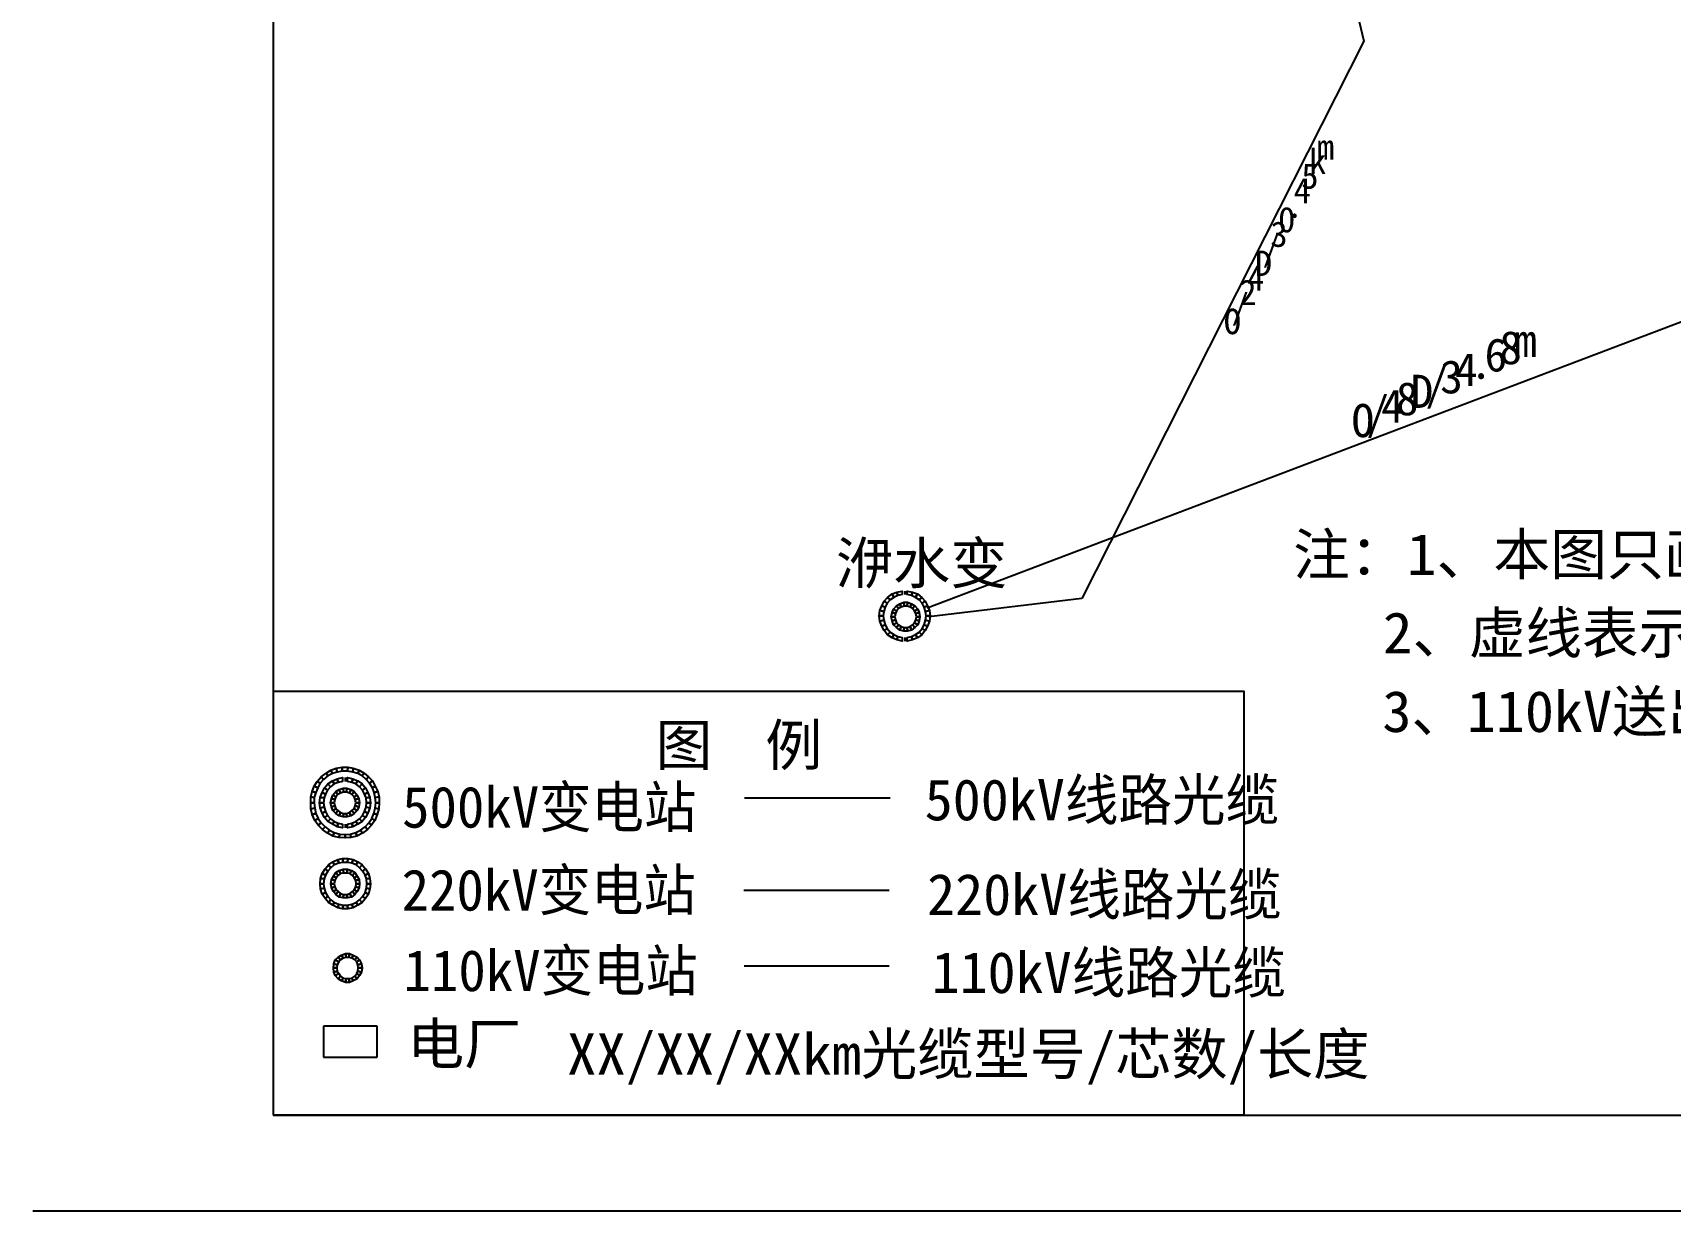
# Model space of a CAD drawing. Header units: metres. Extents: x 17 to 1341, y 17 to 859.
# Drawn here: x 16.8 to 500.1, y 16.9 to 364.6 of the extents above; entities that cross this region are included whole.
import ezdxf

# ---------------------------------------------------------------- set-up
doc = ezdxf.new("R2010")
doc.units = ezdxf.units.M
for name, color, linetype in [('LINES', 7, 'Continuous'), ('POLYLINES', 4, 'Continuous'), ('RECTS', 7, 'Continuous'), ('TEXTS', 3, 'Continuous')]:
    doc.layers.add(name, color=color, linetype=linetype)

msp = doc.modelspace()

# ---------------------------------------------------------------- linework, layer by layer
at = {"layer": 'LINES'}
for p, q in [((87.76, 830.45), (87.76, 45.22)), ((400.03, 402.48), (409.67, 362.16)), ((409.67, 362.16), (326.44, 197.64)), ((589.82, 312.12), (280.79, 194.83)), ((274.17, 199.87), (274.17, 198.86)), ((326.44, 197.64), (281.3, 192.24)), ((274.17, 186.19), (274.17, 185.04)), ((109, 144.86), (109, 143.71)), ((226.94, 138.89), (269.85, 138.89)), ((109, 131.04), (109, 130.03)), ((226.65, 111.6), (269.56, 111.6)), ((226.79, 89.28), (269.56, 89.28)), ((118.51, 71.42), (102.67, 71.42)), ((102.67, 71.42), (102.67, 62.35)), ((118.51, 62.35), (118.51, 71.42)), ((102.67, 62.35), (118.51, 62.35)), ((87.76, 45.22), (1179.14, 45.22))]:
    msp.add_line(p, q, dxfattribs=at)
at = {"layer": 'POLYLINES'}
for points in [[(271, 198), (269.85, 197.28), (269.13, 198), (270.43, 199.01), (271, 198)], [(271, 198), (269.85, 197.28), (269.13, 198), (270.43, 199.01), (271, 198)], [(272.15, 198.58), (271, 198), (270.43, 199.01), (271.87, 199.58), (272.15, 198.58)], [(272.15, 198.58), (271, 198), (270.43, 199.01), (271.87, 199.58), (272.15, 198.58)], [(273.45, 198.86), (272.15, 198.58), (271.87, 199.58), (273.45, 199.87), (273.45, 198.86)], [(273.45, 198.86), (272.15, 198.58), (271.87, 199.58), (273.45, 199.87), (273.45, 198.86)], [(276.19, 198.58), (274.89, 198.86), (274.89, 199.87), (276.47, 199.58), (276.19, 198.58)], [(276.19, 198.58), (274.89, 198.86), (274.89, 199.87), (276.47, 199.58), (276.19, 198.58)], [(277.34, 198), (276.19, 198.58), (276.47, 199.58), (277.91, 199.01), (277.34, 198)], [(277.34, 198), (276.19, 198.58), (276.47, 199.58), (277.91, 199.01), (277.34, 198)], [(278.49, 197.28), (277.34, 198), (277.91, 199.01), (279.21, 198), (278.49, 197.28)], [(278.49, 197.28), (277.34, 198), (277.91, 199.01), (279.21, 198), (278.49, 197.28)], [(267.98, 193.82), (267.83, 192.53), (266.68, 192.53), (266.83, 194.11), (267.98, 193.82)], [(267.98, 193.82), (267.83, 192.53), (266.68, 192.53), (266.83, 194.11), (267.98, 193.82)], [(268.41, 195.12), (267.98, 193.82), (266.83, 194.11), (267.4, 195.55), (268.41, 195.12)], [(268.41, 195.12), (267.98, 193.82), (266.83, 194.11), (267.4, 195.55), (268.41, 195.12)], [(268.99, 196.27), (268.41, 195.12), (267.4, 195.55), (268.12, 196.85), (268.99, 196.27)], [(268.99, 196.27), (268.41, 195.12), (267.4, 195.55), (268.12, 196.85), (268.99, 196.27)], [(269.85, 197.28), (268.99, 196.27), (268.12, 196.85), (269.13, 198), (269.85, 197.28)], [(269.85, 197.28), (268.99, 196.27), (268.12, 196.85), (269.13, 198), (269.85, 197.28)], [(271.43, 193.25), (271.29, 192.24), (270.14, 192.24), (270.43, 193.54), (271.43, 193.25)], [(271.43, 193.25), (271.29, 192.24), (270.14, 192.24), (270.43, 193.54), (271.43, 193.25)], [(271.72, 193.97), (271.43, 193.25), (270.43, 193.54), (270.86, 194.54), (271.72, 193.97)], [(271.72, 193.97), (271.43, 193.25), (270.43, 193.54), (270.86, 194.54), (271.72, 193.97)], [(272.3, 194.69), (271.72, 193.97), (270.86, 194.54), (271.72, 195.55), (272.3, 194.69)], [(272.3, 194.69), (271.72, 193.97), (270.86, 194.54), (271.72, 195.55), (272.3, 194.69)], [(273.16, 195.12), (272.3, 194.69), (271.72, 195.55), (272.73, 196.13), (273.16, 195.12)], [(273.16, 195.12), (272.3, 194.69), (271.72, 195.55), (272.73, 196.13), (273.16, 195.12)], [(274.03, 195.41), (273.16, 195.12), (272.73, 196.13), (273.88, 196.56), (274.03, 195.41)], [(274.03, 195.41), (273.16, 195.12), (272.73, 196.13), (273.88, 196.56), (274.03, 195.41)], [(274.89, 195.41), (274.03, 195.41), (273.88, 196.56), (275.03, 196.56), (274.89, 195.41)], [(274.89, 195.41), (274.03, 195.41), (273.88, 196.56), (275.03, 196.56), (274.89, 195.41)], [(275.75, 195.12), (274.89, 195.41), (275.03, 196.56), (276.19, 196.13), (275.75, 195.12)], [(275.75, 195.12), (274.89, 195.41), (275.03, 196.56), (276.19, 196.13), (275.75, 195.12)], [(276.47, 194.69), (275.75, 195.12), (276.19, 196.13), (277.19, 195.55), (276.47, 194.69)], [(276.47, 194.69), (275.75, 195.12), (276.19, 196.13), (277.19, 195.55), (276.47, 194.69)], [(277.05, 193.97), (276.47, 194.69), (277.19, 195.55), (278.06, 194.54), (277.05, 193.97)], [(277.05, 193.97), (276.47, 194.69), (277.19, 195.55), (278.06, 194.54), (277.05, 193.97)], [(277.48, 193.25), (277.05, 193.97), (278.06, 194.54), (278.49, 193.54), (277.48, 193.25)], [(277.48, 193.25), (277.05, 193.97), (278.06, 194.54), (278.49, 193.54), (277.48, 193.25)], [(277.63, 192.24), (277.48, 193.25), (278.49, 193.54), (278.63, 192.24), (277.63, 192.24)], [(277.63, 192.24), (277.48, 193.25), (278.49, 193.54), (278.63, 192.24), (277.63, 192.24)], [(279.35, 196.27), (278.49, 197.28), (279.21, 198), (280.22, 196.85), (279.35, 196.27)], [(279.35, 196.27), (278.49, 197.28), (279.21, 198), (280.22, 196.85), (279.35, 196.27)], [(279.93, 195.12), (279.35, 196.27), (280.22, 196.85), (280.94, 195.55), (279.93, 195.12)], [(279.93, 195.12), (279.35, 196.27), (280.22, 196.85), (280.94, 195.55), (279.93, 195.12)], [(280.36, 193.82), (279.93, 195.12), (280.94, 195.55), (281.51, 194.11), (280.36, 193.82)], [(280.36, 193.82), (279.93, 195.12), (280.94, 195.55), (281.51, 194.11), (280.36, 193.82)], [(280.51, 192.53), (280.36, 193.82), (281.51, 194.11), (281.66, 192.53), (280.51, 192.53)], [(280.51, 192.53), (280.36, 193.82), (281.51, 194.11), (281.66, 192.53), (280.51, 192.53)], [(267.83, 192.53), (267.98, 191.23), (266.83, 190.94), (266.68, 192.53), (267.83, 192.53)], [(267.83, 192.53), (267.98, 191.23), (266.83, 190.94), (266.68, 192.53), (267.83, 192.53)], [(267.98, 191.23), (268.41, 189.94), (267.4, 189.5), (266.83, 190.94), (267.98, 191.23)], [(267.98, 191.23), (268.41, 189.94), (267.4, 189.5), (266.83, 190.94), (267.98, 191.23)], [(268.41, 189.94), (268.99, 188.78), (268.12, 188.21), (267.4, 189.5), (268.41, 189.94)], [(268.41, 189.94), (268.99, 188.78), (268.12, 188.21), (267.4, 189.5), (268.41, 189.94)], [(268.99, 188.78), (269.85, 187.78), (269.13, 186.91), (268.12, 188.21), (268.99, 188.78)], [(268.99, 188.78), (269.85, 187.78), (269.13, 186.91), (268.12, 188.21), (268.99, 188.78)], [(271.29, 192.24), (271.43, 191.38), (270.43, 191.09), (270.14, 192.24), (271.29, 192.24)], [(271.29, 192.24), (271.43, 191.38), (270.43, 191.09), (270.14, 192.24), (271.29, 192.24)], [(271.43, 191.38), (271.72, 190.51), (270.86, 189.94), (270.43, 191.09), (271.43, 191.38)], [(271.43, 191.38), (271.72, 190.51), (270.86, 189.94), (270.43, 191.09), (271.43, 191.38)], [(271.72, 190.51), (272.3, 189.94), (271.72, 189.07), (270.86, 189.94), (271.72, 190.51)], [(271.72, 190.51), (272.3, 189.94), (271.72, 189.07), (270.86, 189.94), (271.72, 190.51)], [(272.3, 189.94), (273.16, 189.36), (272.73, 188.35), (271.72, 189.07), (272.3, 189.94)], [(272.3, 189.94), (273.16, 189.36), (272.73, 188.35), (271.72, 189.07), (272.3, 189.94)], [(273.16, 189.36), (274.03, 189.07), (273.88, 188.06), (272.73, 188.35), (273.16, 189.36)], [(273.16, 189.36), (274.03, 189.07), (273.88, 188.06), (272.73, 188.35), (273.16, 189.36)], [(274.03, 189.07), (274.89, 189.07), (275.03, 188.06), (273.88, 188.06), (274.03, 189.07)], [(274.03, 189.07), (274.89, 189.07), (275.03, 188.06), (273.88, 188.06), (274.03, 189.07)], [(274.89, 189.07), (275.75, 189.36), (276.19, 188.35), (275.03, 188.06), (274.89, 189.07)], [(274.89, 189.07), (275.75, 189.36), (276.19, 188.35), (275.03, 188.06), (274.89, 189.07)], [(275.75, 189.36), (276.47, 189.94), (277.19, 189.07), (276.19, 188.35), (275.75, 189.36)], [(275.75, 189.36), (276.47, 189.94), (277.19, 189.07), (276.19, 188.35), (275.75, 189.36)], [(276.47, 189.94), (277.05, 190.51), (278.06, 189.94), (277.19, 189.07), (276.47, 189.94)], [(276.47, 189.94), (277.05, 190.51), (278.06, 189.94), (277.19, 189.07), (276.47, 189.94)], [(277.05, 190.51), (277.48, 191.38), (278.49, 191.09), (278.06, 189.94), (277.05, 190.51)], [(277.05, 190.51), (277.48, 191.38), (278.49, 191.09), (278.06, 189.94), (277.05, 190.51)], [(277.48, 191.38), (277.63, 192.24), (278.63, 192.24), (278.49, 191.09), (277.48, 191.38)], [(277.48, 191.38), (277.63, 192.24), (278.63, 192.24), (278.49, 191.09), (277.48, 191.38)], [(278.49, 187.78), (279.35, 188.78), (280.22, 188.21), (279.21, 186.91), (278.49, 187.78)], [(278.49, 187.78), (279.35, 188.78), (280.22, 188.21), (279.21, 186.91), (278.49, 187.78)], [(279.35, 188.78), (279.93, 189.94), (280.94, 189.5), (280.22, 188.21), (279.35, 188.78)], [(279.35, 188.78), (279.93, 189.94), (280.94, 189.5), (280.22, 188.21), (279.35, 188.78)], [(279.93, 189.94), (280.36, 191.23), (281.51, 190.94), (280.94, 189.5), (279.93, 189.94)], [(279.93, 189.94), (280.36, 191.23), (281.51, 190.94), (280.94, 189.5), (279.93, 189.94)], [(280.36, 191.23), (280.51, 192.53), (281.66, 192.53), (281.51, 190.94), (280.36, 191.23)], [(280.36, 191.23), (280.51, 192.53), (281.66, 192.53), (281.51, 190.94), (280.36, 191.23)], [(269.85, 187.78), (271, 187.06), (270.43, 186.05), (269.13, 186.91), (269.85, 187.78)], [(269.85, 187.78), (271, 187.06), (270.43, 186.05), (269.13, 186.91), (269.85, 187.78)], [(271, 187.06), (272.15, 186.48), (271.87, 185.47), (270.43, 186.05), (271, 187.06)], [(271, 187.06), (272.15, 186.48), (271.87, 185.47), (270.43, 186.05), (271, 187.06)], [(272.15, 186.48), (273.45, 186.19), (273.45, 185.04), (271.87, 185.47), (272.15, 186.48)], [(272.15, 186.48), (273.45, 186.19), (273.45, 185.04), (271.87, 185.47), (272.15, 186.48)], [(274.89, 186.19), (276.19, 186.48), (276.47, 185.47), (274.89, 185.04), (274.89, 186.19)], [(274.89, 186.19), (276.19, 186.48), (276.47, 185.47), (274.89, 185.04), (274.89, 186.19)], [(276.19, 186.48), (277.34, 187.06), (277.91, 186.05), (276.47, 185.47), (276.19, 186.48)], [(276.19, 186.48), (277.34, 187.06), (277.91, 186.05), (276.47, 185.47), (276.19, 186.48)], [(277.34, 187.06), (278.49, 187.78), (279.21, 186.91), (277.91, 186.05), (277.34, 187.06)], [(277.34, 187.06), (278.49, 187.78), (279.21, 186.91), (277.91, 186.05), (277.34, 187.06)], [(102.67, 144.29), (101.66, 143.14), (100.79, 143.71), (101.95, 145.01), (102.67, 144.29)], [(102.67, 144.29), (101.66, 143.14), (100.79, 143.71), (101.95, 145.01), (102.67, 144.29)], [(103.96, 145.3), (102.67, 144.29), (101.95, 145.01), (103.39, 146.16), (103.96, 145.3)], [(103.96, 145.3), (102.67, 144.29), (101.95, 145.01), (103.39, 146.16), (103.96, 145.3)], [(105.26, 146.02), (103.96, 145.3), (103.39, 146.16), (104.83, 147.02), (105.26, 146.02)], [(105.26, 146.02), (103.96, 145.3), (103.39, 146.16), (104.83, 147.02), (105.26, 146.02)], [(106.7, 146.45), (105.26, 146.02), (104.83, 147.02), (106.41, 147.6), (106.7, 146.45)], [(106.7, 146.45), (105.26, 146.02), (104.83, 147.02), (106.41, 147.6), (106.7, 146.45)], [(108.14, 146.74), (106.7, 146.45), (106.41, 147.6), (108.14, 147.89), (108.14, 146.74)], [(108.14, 146.74), (106.7, 146.45), (106.41, 147.6), (108.14, 147.89), (108.14, 146.74)], [(109.72, 146.74), (108.14, 146.74), (108.14, 147.89), (109.87, 147.89), (109.72, 146.74)], [(109.72, 146.74), (108.14, 146.74), (108.14, 147.89), (109.87, 147.89), (109.72, 146.74)], [(111.31, 146.45), (109.72, 146.74), (109.87, 147.89), (111.45, 147.6), (111.31, 146.45)], [(111.31, 146.45), (109.72, 146.74), (109.87, 147.89), (111.45, 147.6), (111.31, 146.45)], [(112.75, 146.02), (111.31, 146.45), (111.45, 147.6), (113.18, 147.02), (112.75, 146.02)], [(112.75, 146.02), (111.31, 146.45), (111.45, 147.6), (113.18, 147.02), (112.75, 146.02)], [(114.04, 145.3), (112.75, 146.02), (113.18, 147.02), (114.62, 146.16), (114.04, 145.3)], [(114.04, 145.3), (112.75, 146.02), (113.18, 147.02), (114.62, 146.16), (114.04, 145.3)], [(115.19, 144.29), (114.04, 145.3), (114.62, 146.16), (115.91, 145.01), (115.19, 144.29)], [(115.19, 144.29), (114.04, 145.3), (114.62, 146.16), (115.91, 145.01), (115.19, 144.29)], [(116.2, 143.14), (115.19, 144.29), (115.91, 145.01), (117.07, 143.86), (116.2, 143.14)], [(116.2, 143.14), (115.19, 144.29), (115.91, 145.01), (117.07, 143.86), (116.2, 143.14)], [(100.36, 140.4), (99.93, 138.96), (98.92, 139.1), (99.35, 140.69), (100.36, 140.4)], [(100.36, 140.4), (99.93, 138.96), (98.92, 139.1), (99.35, 140.69), (100.36, 140.4)], [(100.94, 141.84), (100.36, 140.4), (99.35, 140.69), (99.93, 142.27), (100.94, 141.84)], [(100.94, 141.84), (100.36, 140.4), (99.35, 140.69), (99.93, 142.27), (100.94, 141.84)], [(101.66, 143.14), (100.94, 141.84), (99.93, 142.27), (100.79, 143.71), (101.66, 143.14)], [(101.66, 143.14), (100.94, 141.84), (99.93, 142.27), (100.79, 143.71), (101.66, 143.14)], [(103.24, 139.97), (102.81, 138.82), (101.66, 138.96), (102.23, 140.4), (103.24, 139.97)], [(103.24, 139.97), (102.81, 138.82), (101.66, 138.96), (102.23, 140.4), (103.24, 139.97)], [(103.82, 141.12), (103.24, 139.97), (102.23, 140.4), (102.95, 141.84), (103.82, 141.12)], [(103.82, 141.12), (103.24, 139.97), (102.23, 140.4), (102.95, 141.84), (103.82, 141.12)], [(104.68, 142.13), (103.82, 141.12), (102.95, 141.84), (103.96, 142.99), (104.68, 142.13)], [(104.68, 142.13), (103.82, 141.12), (102.95, 141.84), (103.96, 142.99), (104.68, 142.13)], [(105.83, 142.99), (104.68, 142.13), (103.96, 142.99), (105.26, 143.86), (105.83, 142.99)], [(105.83, 142.99), (104.68, 142.13), (103.96, 142.99), (105.26, 143.86), (105.83, 142.99)], [(106.99, 143.42), (105.83, 142.99), (105.26, 143.86), (106.7, 144.43), (106.99, 143.42)], [(106.99, 143.42), (105.83, 142.99), (105.26, 143.86), (106.7, 144.43), (106.99, 143.42)], [(106.84, 139.82), (106.27, 139.1), (105.4, 139.68), (106.27, 140.69), (106.84, 139.82)], [(106.84, 139.82), (106.27, 139.1), (105.4, 139.68), (106.27, 140.69), (106.84, 139.82)], [(107.71, 140.26), (106.84, 139.82), (106.27, 140.69), (107.27, 141.26), (107.71, 140.26)], [(107.71, 140.26), (106.84, 139.82), (106.27, 140.69), (107.27, 141.26), (107.71, 140.26)], [(108.28, 143.71), (106.99, 143.42), (106.7, 144.43), (108.28, 144.86), (108.28, 143.71)], [(108.28, 143.71), (106.99, 143.42), (106.7, 144.43), (108.28, 144.86), (108.28, 143.71)], [(108.57, 140.54), (107.71, 140.26), (107.27, 141.26), (108.43, 141.7), (108.57, 140.54)], [(108.57, 140.54), (107.71, 140.26), (107.27, 141.26), (108.43, 141.7), (108.57, 140.54)], [(109.43, 140.54), (108.57, 140.54), (108.43, 141.7), (109.58, 141.7), (109.43, 140.54)], [(109.43, 140.54), (108.57, 140.54), (108.43, 141.7), (109.58, 141.7), (109.43, 140.54)], [(110.3, 140.26), (109.43, 140.54), (109.58, 141.7), (110.73, 141.26), (110.3, 140.26)], [(110.3, 140.26), (109.43, 140.54), (109.58, 141.7), (110.73, 141.26), (110.3, 140.26)], [(111.02, 143.42), (109.72, 143.71), (109.72, 144.86), (111.31, 144.43), (111.02, 143.42)], [(111.02, 143.42), (109.72, 143.71), (109.72, 144.86), (111.31, 144.43), (111.02, 143.42)], [(111.02, 139.82), (110.3, 140.26), (110.73, 141.26), (111.74, 140.69), (111.02, 139.82)], [(111.02, 139.82), (110.3, 140.26), (110.73, 141.26), (111.74, 140.69), (111.02, 139.82)], [(112.17, 142.99), (111.02, 143.42), (111.31, 144.43), (112.75, 143.86), (112.17, 142.99)], [(112.17, 142.99), (111.02, 143.42), (111.31, 144.43), (112.75, 143.86), (112.17, 142.99)], [(111.74, 139.1), (111.02, 139.82), (111.74, 140.69), (112.6, 139.68), (111.74, 139.1)], [(111.74, 139.1), (111.02, 139.82), (111.74, 140.69), (112.6, 139.68), (111.74, 139.1)], [(113.32, 142.13), (112.17, 142.99), (112.75, 143.86), (114.04, 142.99), (113.32, 142.13)], [(113.32, 142.13), (112.17, 142.99), (112.75, 143.86), (114.04, 142.99), (113.32, 142.13)], [(114.19, 141.12), (113.32, 142.13), (114.04, 142.99), (115.05, 141.84), (114.19, 141.12)], [(114.19, 141.12), (113.32, 142.13), (114.04, 142.99), (115.05, 141.84), (114.19, 141.12)], [(114.76, 139.97), (114.19, 141.12), (115.05, 141.84), (115.77, 140.4), (114.76, 139.97)], [(114.76, 139.97), (114.19, 141.12), (115.05, 141.84), (115.77, 140.4), (114.76, 139.97)], [(115.19, 138.82), (114.76, 139.97), (115.77, 140.4), (116.35, 138.96), (115.19, 138.82)], [(115.19, 138.82), (114.76, 139.97), (115.77, 140.4), (116.35, 138.96), (115.19, 138.82)], [(117.07, 141.84), (116.2, 143.14), (117.07, 143.86), (117.93, 142.27), (117.07, 141.84)], [(117.07, 141.84), (116.2, 143.14), (117.07, 143.86), (117.93, 142.27), (117.07, 141.84)], [(117.64, 140.4), (117.07, 141.84), (117.93, 142.27), (118.65, 140.69), (117.64, 140.4)], [(117.64, 140.4), (117.07, 141.84), (117.93, 142.27), (118.65, 140.69), (117.64, 140.4)], [(117.93, 138.96), (117.64, 140.4), (118.65, 140.69), (119.08, 139.1), (117.93, 138.96)], [(117.93, 138.96), (117.64, 140.4), (118.65, 140.69), (119.08, 139.1), (117.93, 138.96)], [(99.93, 138.96), (99.93, 137.38), (98.92, 137.38), (98.92, 139.1), (99.93, 138.96)], [(99.93, 138.96), (99.93, 137.38), (98.92, 137.38), (98.92, 139.1), (99.93, 138.96)], [(99.93, 137.38), (100.07, 135.79), (98.92, 135.65), (98.92, 137.38), (99.93, 137.38)], [(99.93, 137.38), (100.07, 135.79), (98.92, 135.65), (98.92, 137.38), (99.93, 137.38)], [(100.07, 135.79), (100.36, 134.21), (99.35, 133.92), (98.92, 135.65), (100.07, 135.79)], [(100.07, 135.79), (100.36, 134.21), (99.35, 133.92), (98.92, 135.65), (100.07, 135.79)], [(102.81, 138.82), (102.67, 137.38), (101.51, 137.38), (101.66, 138.96), (102.81, 138.82)], [(102.81, 138.82), (102.67, 137.38), (101.51, 137.38), (101.66, 138.96), (102.81, 138.82)], [(102.67, 137.38), (102.81, 136.08), (101.66, 135.94), (101.51, 137.38), (102.67, 137.38)], [(102.67, 137.38), (102.81, 136.08), (101.66, 135.94), (101.51, 137.38), (102.67, 137.38)], [(102.81, 136.08), (103.24, 134.78), (102.23, 134.35), (101.66, 135.94), (102.81, 136.08)], [(102.81, 136.08), (103.24, 134.78), (102.23, 134.35), (101.66, 135.94), (102.81, 136.08)], [(105.98, 138.38), (105.83, 137.38), (104.68, 137.38), (104.97, 138.67), (105.98, 138.38)], [(105.98, 138.38), (105.83, 137.38), (104.68, 137.38), (104.97, 138.67), (105.98, 138.38)], [(105.83, 137.38), (105.98, 136.51), (104.97, 136.22), (104.68, 137.38), (105.83, 137.38)], [(105.83, 137.38), (105.98, 136.51), (104.97, 136.22), (104.68, 137.38), (105.83, 137.38)], [(106.27, 139.1), (105.98, 138.38), (104.97, 138.67), (105.4, 139.68), (106.27, 139.1)], [(106.27, 139.1), (105.98, 138.38), (104.97, 138.67), (105.4, 139.68), (106.27, 139.1)], [(105.98, 136.51), (106.27, 135.65), (105.4, 135.07), (104.97, 136.22), (105.98, 136.51)], [(105.98, 136.51), (106.27, 135.65), (105.4, 135.07), (104.97, 136.22), (105.98, 136.51)], [(106.27, 135.65), (106.84, 135.07), (106.27, 134.21), (105.4, 135.07), (106.27, 135.65)], [(106.27, 135.65), (106.84, 135.07), (106.27, 134.21), (105.4, 135.07), (106.27, 135.65)], [(111.02, 135.07), (111.74, 135.65), (112.6, 135.07), (111.74, 134.21), (111.02, 135.07)], [(111.02, 135.07), (111.74, 135.65), (112.6, 135.07), (111.74, 134.21), (111.02, 135.07)], [(112.03, 138.38), (111.74, 139.1), (112.6, 139.68), (113.03, 138.67), (112.03, 138.38)], [(112.03, 138.38), (111.74, 139.1), (112.6, 139.68), (113.03, 138.67), (112.03, 138.38)], [(111.74, 135.65), (112.03, 136.51), (113.03, 136.22), (112.6, 135.07), (111.74, 135.65)], [(111.74, 135.65), (112.03, 136.51), (113.03, 136.22), (112.6, 135.07), (111.74, 135.65)], [(112.17, 137.38), (112.03, 138.38), (113.03, 138.67), (113.32, 137.38), (112.17, 137.38)], [(112.17, 137.38), (112.03, 138.38), (113.03, 138.67), (113.32, 137.38), (112.17, 137.38)], [(112.03, 136.51), (112.17, 137.38), (113.32, 137.38), (113.03, 136.22), (112.03, 136.51)], [(112.03, 136.51), (112.17, 137.38), (113.32, 137.38), (113.03, 136.22), (112.03, 136.51)], [(114.76, 134.78), (115.19, 136.08), (116.35, 135.94), (115.77, 134.35), (114.76, 134.78)], [(114.76, 134.78), (115.19, 136.08), (116.35, 135.94), (115.77, 134.35), (114.76, 134.78)], [(115.34, 137.38), (115.19, 138.82), (116.35, 138.96), (116.49, 137.38), (115.34, 137.38)], [(115.34, 137.38), (115.19, 138.82), (116.35, 138.96), (116.49, 137.38), (115.34, 137.38)], [(115.19, 136.08), (115.34, 137.38), (116.49, 137.38), (116.35, 135.94), (115.19, 136.08)], [(115.19, 136.08), (115.34, 137.38), (116.49, 137.38), (116.35, 135.94), (115.19, 136.08)], [(117.5, 134.21), (117.93, 135.79), (118.94, 135.65), (118.51, 133.92), (117.5, 134.21)], [(117.5, 134.21), (117.93, 135.79), (118.94, 135.65), (118.51, 133.92), (117.5, 134.21)], [(118.07, 137.38), (117.93, 138.96), (119.08, 139.1), (119.08, 137.38), (118.07, 137.38)], [(118.07, 137.38), (117.93, 138.96), (119.08, 139.1), (119.08, 137.38), (118.07, 137.38)], [(117.93, 135.79), (118.07, 137.38), (119.08, 137.38), (118.94, 135.65), (117.93, 135.79)], [(117.93, 135.79), (118.07, 137.38), (119.08, 137.38), (118.94, 135.65), (117.93, 135.79)], [(100.36, 134.21), (101.08, 132.77), (100.07, 132.19), (99.35, 133.92), (100.36, 134.21)], [(100.36, 134.21), (101.08, 132.77), (100.07, 132.19), (99.35, 133.92), (100.36, 134.21)], [(101.08, 132.77), (101.95, 131.47), (101.08, 130.75), (100.07, 132.19), (101.08, 132.77)], [(101.08, 132.77), (101.95, 131.47), (101.08, 130.75), (100.07, 132.19), (101.08, 132.77)], [(101.95, 131.47), (103.1, 130.32), (102.38, 129.46), (101.08, 130.75), (101.95, 131.47)], [(101.95, 131.47), (103.1, 130.32), (102.38, 129.46), (101.08, 130.75), (101.95, 131.47)], [(103.24, 134.78), (103.82, 133.63), (102.95, 133.06), (102.23, 134.35), (103.24, 134.78)], [(103.24, 134.78), (103.82, 133.63), (102.95, 133.06), (102.23, 134.35), (103.24, 134.78)], [(103.82, 133.63), (104.68, 132.62), (103.96, 131.9), (102.95, 133.06), (103.82, 133.63)], [(103.82, 133.63), (104.68, 132.62), (103.96, 131.9), (102.95, 133.06), (103.82, 133.63)], [(104.68, 132.62), (105.83, 131.9), (105.26, 131.04), (103.96, 131.9), (104.68, 132.62)], [(104.68, 132.62), (105.83, 131.9), (105.26, 131.04), (103.96, 131.9), (104.68, 132.62)], [(105.83, 131.9), (106.99, 131.33), (106.7, 130.32), (105.26, 131.04), (105.83, 131.9)], [(105.83, 131.9), (106.99, 131.33), (106.7, 130.32), (105.26, 131.04), (105.83, 131.9)], [(106.84, 135.07), (107.71, 134.5), (107.27, 133.49), (106.27, 134.21), (106.84, 135.07)], [(106.84, 135.07), (107.71, 134.5), (107.27, 133.49), (106.27, 134.21), (106.84, 135.07)], [(106.99, 131.33), (108.28, 131.04), (108.28, 130.03), (106.7, 130.32), (106.99, 131.33)], [(106.99, 131.33), (108.28, 131.04), (108.28, 130.03), (106.7, 130.32), (106.99, 131.33)], [(107.71, 134.5), (108.57, 134.21), (108.43, 133.2), (107.27, 133.49), (107.71, 134.5)], [(107.71, 134.5), (108.57, 134.21), (108.43, 133.2), (107.27, 133.49), (107.71, 134.5)], [(108.57, 134.21), (109.43, 134.21), (109.58, 133.2), (108.43, 133.2), (108.57, 134.21)], [(108.57, 134.21), (109.43, 134.21), (109.58, 133.2), (108.43, 133.2), (108.57, 134.21)], [(109.43, 134.21), (110.3, 134.5), (110.73, 133.49), (109.58, 133.2), (109.43, 134.21)], [(109.43, 134.21), (110.3, 134.5), (110.73, 133.49), (109.58, 133.2), (109.43, 134.21)], [(109.72, 131.04), (111.02, 131.33), (111.31, 130.32), (109.72, 130.03), (109.72, 131.04)], [(109.72, 131.04), (111.02, 131.33), (111.31, 130.32), (109.72, 130.03), (109.72, 131.04)], [(110.3, 134.5), (111.02, 135.07), (111.74, 134.21), (110.73, 133.49), (110.3, 134.5)], [(110.3, 134.5), (111.02, 135.07), (111.74, 134.21), (110.73, 133.49), (110.3, 134.5)], [(111.02, 131.33), (112.17, 131.9), (112.75, 131.04), (111.31, 130.32), (111.02, 131.33)], [(111.02, 131.33), (112.17, 131.9), (112.75, 131.04), (111.31, 130.32), (111.02, 131.33)], [(112.17, 131.9), (113.32, 132.62), (114.04, 131.9), (112.75, 131.04), (112.17, 131.9)], [(112.17, 131.9), (113.32, 132.62), (114.04, 131.9), (112.75, 131.04), (112.17, 131.9)], [(113.32, 132.62), (114.19, 133.63), (115.05, 133.06), (114.04, 131.9), (113.32, 132.62)], [(113.32, 132.62), (114.19, 133.63), (115.05, 133.06), (114.04, 131.9), (113.32, 132.62)], [(114.19, 133.63), (114.76, 134.78), (115.77, 134.35), (115.05, 133.06), (114.19, 133.63)], [(114.19, 133.63), (114.76, 134.78), (115.77, 134.35), (115.05, 133.06), (114.19, 133.63)], [(114.91, 130.32), (116.06, 131.47), (116.78, 130.75), (115.63, 129.46), (114.91, 130.32)], [(114.91, 130.32), (116.06, 131.47), (116.78, 130.75), (115.63, 129.46), (114.91, 130.32)], [(116.06, 131.47), (116.92, 132.77), (117.79, 132.19), (116.78, 130.75), (116.06, 131.47)], [(116.06, 131.47), (116.92, 132.77), (117.79, 132.19), (116.78, 130.75), (116.06, 131.47)], [(116.92, 132.77), (117.5, 134.21), (118.51, 133.92), (117.79, 132.19), (116.92, 132.77)], [(116.92, 132.77), (117.5, 134.21), (118.51, 133.92), (117.79, 132.19), (116.92, 132.77)], [(103.1, 130.32), (104.39, 129.31), (103.82, 128.45), (102.38, 129.46), (103.1, 130.32)], [(103.1, 130.32), (104.39, 129.31), (103.82, 128.45), (102.38, 129.46), (103.1, 130.32)], [(104.39, 129.31), (105.83, 128.59), (105.4, 127.58), (103.82, 128.45), (104.39, 129.31)], [(104.39, 129.31), (105.83, 128.59), (105.4, 127.58), (103.82, 128.45), (104.39, 129.31)], [(105.83, 128.59), (107.42, 128.16), (107.13, 127.15), (105.4, 127.58), (105.83, 128.59)], [(105.83, 128.59), (107.42, 128.16), (107.13, 127.15), (105.4, 127.58), (105.83, 128.59)], [(107.42, 128.16), (109, 128.02), (109, 127.01), (107.13, 127.15), (107.42, 128.16)], [(107.42, 128.16), (109, 128.02), (109, 127.01), (107.13, 127.15), (107.42, 128.16)], [(109, 128.02), (110.59, 128.16), (110.73, 127.15), (109, 127.01), (109, 128.02)], [(109, 128.02), (110.59, 128.16), (110.73, 127.15), (109, 127.01), (109, 128.02)], [(110.59, 128.16), (112.17, 128.59), (112.46, 127.58), (110.73, 127.15), (110.59, 128.16)], [(110.59, 128.16), (112.17, 128.59), (112.46, 127.58), (110.73, 127.15), (110.59, 128.16)], [(112.17, 128.59), (113.61, 129.31), (114.19, 128.45), (112.46, 127.58), (112.17, 128.59)], [(112.17, 128.59), (113.61, 129.31), (114.19, 128.45), (112.46, 127.58), (112.17, 128.59)], [(113.61, 129.31), (114.91, 130.32), (115.63, 129.46), (114.19, 128.45), (113.61, 129.31)], [(113.61, 129.31), (114.91, 130.32), (115.63, 129.46), (114.19, 128.45), (113.61, 129.31)], [(108.43, 119.81), (107.13, 119.52), (106.84, 120.67), (108.28, 120.96), (108.43, 119.81)], [(108.43, 119.81), (107.13, 119.52), (106.84, 120.67), (108.28, 120.96), (108.43, 119.81)], [(109.72, 119.81), (108.43, 119.81), (108.28, 120.96), (109.87, 120.96), (109.72, 119.81)], [(109.72, 119.81), (108.43, 119.81), (108.28, 120.96), (109.87, 120.96), (109.72, 119.81)], [(111.02, 119.52), (109.72, 119.81), (109.87, 120.96), (111.45, 120.67), (111.02, 119.52)], [(111.02, 119.52), (109.72, 119.81), (109.87, 120.96), (111.45, 120.67), (111.02, 119.52)], [(103.24, 116.06), (102.81, 114.91), (101.8, 115.06), (102.23, 116.5), (103.24, 116.06)], [(103.24, 116.06), (102.81, 114.91), (101.8, 115.06), (102.23, 116.5), (103.24, 116.06)], [(103.96, 117.22), (103.24, 116.06), (102.23, 116.5), (103.1, 117.94), (103.96, 117.22)], [(103.96, 117.22), (103.24, 116.06), (102.23, 116.5), (103.1, 117.94), (103.96, 117.22)], [(104.83, 118.22), (103.96, 117.22), (103.1, 117.94), (104.11, 119.09), (104.83, 118.22)], [(104.83, 118.22), (103.96, 117.22), (103.1, 117.94), (104.11, 119.09), (104.83, 118.22)], [(105.83, 119.09), (104.83, 118.22), (104.11, 119.09), (105.4, 119.95), (105.83, 119.09)], [(105.83, 119.09), (104.83, 118.22), (104.11, 119.09), (105.4, 119.95), (105.83, 119.09)], [(107.13, 119.52), (105.83, 119.09), (105.4, 119.95), (106.84, 120.67), (107.13, 119.52)], [(107.13, 119.52), (105.83, 119.09), (105.4, 119.95), (106.84, 120.67), (107.13, 119.52)], [(106.99, 115.92), (106.41, 115.2), (105.55, 115.78), (106.27, 116.78), (106.99, 115.92)], [(106.99, 115.92), (106.41, 115.2), (105.55, 115.78), (106.27, 116.78), (106.99, 115.92)], [(107.71, 116.5), (106.99, 115.92), (106.27, 116.78), (107.27, 117.36), (107.71, 116.5)], [(107.71, 116.5), (106.99, 115.92), (106.27, 116.78), (107.27, 117.36), (107.71, 116.5)], [(108.57, 116.64), (107.71, 116.5), (107.27, 117.36), (108.43, 117.79), (108.57, 116.64)], [(108.57, 116.64), (107.71, 116.5), (107.27, 117.36), (108.43, 117.79), (108.57, 116.64)], [(109.58, 116.64), (108.57, 116.64), (108.43, 117.79), (109.72, 117.79), (109.58, 116.64)], [(109.58, 116.64), (108.57, 116.64), (108.43, 117.79), (109.72, 117.79), (109.58, 116.64)], [(110.44, 116.5), (109.58, 116.64), (109.72, 117.79), (110.87, 117.36), (110.44, 116.5)], [(110.44, 116.5), (109.58, 116.64), (109.72, 117.79), (110.87, 117.36), (110.44, 116.5)], [(111.16, 115.92), (110.44, 116.5), (110.87, 117.36), (111.88, 116.78), (111.16, 115.92)], [(111.16, 115.92), (110.44, 116.5), (110.87, 117.36), (111.88, 116.78), (111.16, 115.92)], [(112.31, 119.09), (111.02, 119.52), (111.45, 120.67), (112.75, 119.95), (112.31, 119.09)], [(112.31, 119.09), (111.02, 119.52), (111.45, 120.67), (112.75, 119.95), (112.31, 119.09)], [(111.74, 115.2), (111.16, 115.92), (111.88, 116.78), (112.6, 115.78), (111.74, 115.2)], [(111.74, 115.2), (111.16, 115.92), (111.88, 116.78), (112.6, 115.78), (111.74, 115.2)], [(113.32, 118.22), (112.31, 119.09), (112.75, 119.95), (114.04, 119.09), (113.32, 118.22)], [(113.32, 118.22), (112.31, 119.09), (112.75, 119.95), (114.04, 119.09), (113.32, 118.22)], [(114.19, 117.22), (113.32, 118.22), (114.04, 119.09), (115.05, 117.94), (114.19, 117.22)], [(114.19, 117.22), (113.32, 118.22), (114.04, 119.09), (115.05, 117.94), (114.19, 117.22)], [(114.91, 116.06), (114.19, 117.22), (115.05, 117.94), (115.91, 116.5), (114.91, 116.06)], [(114.91, 116.06), (114.19, 117.22), (115.05, 117.94), (115.91, 116.5), (114.91, 116.06)], [(115.34, 114.91), (114.91, 116.06), (115.91, 116.5), (116.35, 115.06), (115.34, 114.91)], [(115.34, 114.91), (114.91, 116.06), (115.91, 116.5), (116.35, 115.06), (115.34, 114.91)], [(102.81, 114.91), (102.67, 113.47), (101.66, 113.47), (101.8, 115.06), (102.81, 114.91)], [(102.81, 114.91), (102.67, 113.47), (101.66, 113.47), (101.8, 115.06), (102.81, 114.91)], [(102.67, 113.47), (102.81, 112.18), (101.8, 112.03), (101.66, 113.47), (102.67, 113.47)], [(102.67, 113.47), (102.81, 112.18), (101.8, 112.03), (101.66, 113.47), (102.67, 113.47)], [(102.81, 112.18), (103.24, 110.88), (102.23, 110.45), (101.8, 112.03), (102.81, 112.18)], [(102.81, 112.18), (103.24, 110.88), (102.23, 110.45), (101.8, 112.03), (102.81, 112.18)], [(105.98, 114.48), (105.83, 113.47), (104.83, 113.47), (104.97, 114.77), (105.98, 114.48)], [(105.98, 114.48), (105.83, 113.47), (104.83, 113.47), (104.97, 114.77), (105.98, 114.48)], [(105.83, 113.47), (105.98, 112.61), (104.97, 112.32), (104.83, 113.47), (105.83, 113.47)], [(105.83, 113.47), (105.98, 112.61), (104.97, 112.32), (104.83, 113.47), (105.83, 113.47)], [(106.41, 115.2), (105.98, 114.48), (104.97, 114.77), (105.55, 115.78), (106.41, 115.2)], [(106.41, 115.2), (105.98, 114.48), (104.97, 114.77), (105.55, 115.78), (106.41, 115.2)], [(105.98, 112.61), (106.41, 111.74), (105.55, 111.17), (104.97, 112.32), (105.98, 112.61)], [(105.98, 112.61), (106.41, 111.74), (105.55, 111.17), (104.97, 112.32), (105.98, 112.61)], [(106.41, 111.74), (106.99, 111.17), (106.27, 110.3), (105.55, 111.17), (106.41, 111.74)], [(106.41, 111.74), (106.99, 111.17), (106.27, 110.3), (105.55, 111.17), (106.41, 111.74)], [(106.99, 111.17), (107.71, 110.59), (107.27, 109.58), (106.27, 110.3), (106.99, 111.17)], [(106.99, 111.17), (107.71, 110.59), (107.27, 109.58), (106.27, 110.3), (106.99, 111.17)], [(110.44, 110.59), (111.16, 111.17), (111.88, 110.3), (110.87, 109.58), (110.44, 110.59)], [(110.44, 110.59), (111.16, 111.17), (111.88, 110.3), (110.87, 109.58), (110.44, 110.59)], [(111.16, 111.17), (111.74, 111.74), (112.6, 111.17), (111.88, 110.3), (111.16, 111.17)], [(111.16, 111.17), (111.74, 111.74), (112.6, 111.17), (111.88, 110.3), (111.16, 111.17)], [(112.17, 114.48), (111.74, 115.2), (112.6, 115.78), (113.18, 114.77), (112.17, 114.48)], [(112.17, 114.48), (111.74, 115.2), (112.6, 115.78), (113.18, 114.77), (112.17, 114.48)], [(111.74, 111.74), (112.17, 112.61), (113.18, 112.32), (112.6, 111.17), (111.74, 111.74)], [(111.74, 111.74), (112.17, 112.61), (113.18, 112.32), (112.6, 111.17), (111.74, 111.74)], [(112.31, 113.47), (112.17, 114.48), (113.18, 114.77), (113.32, 113.47), (112.31, 113.47)], [(112.31, 113.47), (112.17, 114.48), (113.18, 114.77), (113.32, 113.47), (112.31, 113.47)], [(112.17, 112.61), (112.31, 113.47), (113.32, 113.47), (113.18, 112.32), (112.17, 112.61)], [(112.17, 112.61), (112.31, 113.47), (113.32, 113.47), (113.18, 112.32), (112.17, 112.61)], [(114.91, 110.88), (115.34, 112.18), (116.35, 112.03), (115.91, 110.45), (114.91, 110.88)], [(114.91, 110.88), (115.34, 112.18), (116.35, 112.03), (115.91, 110.45), (114.91, 110.88)], [(115.48, 113.47), (115.34, 114.91), (116.35, 115.06), (116.49, 113.47), (115.48, 113.47)], [(115.48, 113.47), (115.34, 114.91), (116.35, 115.06), (116.49, 113.47), (115.48, 113.47)], [(115.34, 112.18), (115.48, 113.47), (116.49, 113.47), (116.35, 112.03), (115.34, 112.18)], [(115.34, 112.18), (115.48, 113.47), (116.49, 113.47), (116.35, 112.03), (115.34, 112.18)], [(103.24, 110.88), (103.96, 109.73), (103.1, 109.15), (102.23, 110.45), (103.24, 110.88)], [(103.24, 110.88), (103.96, 109.73), (103.1, 109.15), (102.23, 110.45), (103.24, 110.88)], [(103.96, 109.73), (104.83, 108.72), (104.11, 108), (103.1, 109.15), (103.96, 109.73)], [(103.96, 109.73), (104.83, 108.72), (104.11, 108), (103.1, 109.15), (103.96, 109.73)], [(104.83, 108.72), (105.83, 108), (105.4, 107.14), (104.11, 108), (104.83, 108.72)], [(104.83, 108.72), (105.83, 108), (105.4, 107.14), (104.11, 108), (104.83, 108.72)], [(105.83, 108), (107.13, 107.42), (106.84, 106.42), (105.4, 107.14), (105.83, 108)], [(105.83, 108), (107.13, 107.42), (106.84, 106.42), (105.4, 107.14), (105.83, 108)], [(107.13, 107.42), (108.43, 107.14), (108.28, 106.13), (106.84, 106.42), (107.13, 107.42)], [(107.13, 107.42), (108.43, 107.14), (108.28, 106.13), (106.84, 106.42), (107.13, 107.42)], [(107.71, 110.59), (108.57, 110.3), (108.43, 109.3), (107.27, 109.58), (107.71, 110.59)], [(107.71, 110.59), (108.57, 110.3), (108.43, 109.3), (107.27, 109.58), (107.71, 110.59)], [(108.43, 107.14), (109.72, 107.14), (109.87, 106.13), (108.28, 106.13), (108.43, 107.14)], [(108.43, 107.14), (109.72, 107.14), (109.87, 106.13), (108.28, 106.13), (108.43, 107.14)], [(108.57, 110.3), (109.58, 110.3), (109.72, 109.3), (108.43, 109.3), (108.57, 110.3)], [(108.57, 110.3), (109.58, 110.3), (109.72, 109.3), (108.43, 109.3), (108.57, 110.3)], [(109.58, 110.3), (110.44, 110.59), (110.87, 109.58), (109.72, 109.3), (109.58, 110.3)], [(109.58, 110.3), (110.44, 110.59), (110.87, 109.58), (109.72, 109.3), (109.58, 110.3)], [(109.72, 107.14), (111.02, 107.42), (111.45, 106.42), (109.87, 106.13), (109.72, 107.14)], [(109.72, 107.14), (111.02, 107.42), (111.45, 106.42), (109.87, 106.13), (109.72, 107.14)], [(111.02, 107.42), (112.31, 108), (112.75, 107.14), (111.45, 106.42), (111.02, 107.42)], [(111.02, 107.42), (112.31, 108), (112.75, 107.14), (111.45, 106.42), (111.02, 107.42)], [(112.31, 108), (113.32, 108.72), (114.04, 108), (112.75, 107.14), (112.31, 108)], [(112.31, 108), (113.32, 108.72), (114.04, 108), (112.75, 107.14), (112.31, 108)], [(113.32, 108.72), (114.19, 109.73), (115.05, 109.15), (114.04, 108), (113.32, 108.72)], [(113.32, 108.72), (114.19, 109.73), (115.05, 109.15), (114.04, 108), (113.32, 108.72)], [(114.19, 109.73), (114.91, 110.88), (115.91, 110.45), (115.05, 109.15), (114.19, 109.73)], [(114.19, 109.73), (114.91, 110.88), (115.91, 110.45), (115.05, 109.15), (114.19, 109.73)], [(107.71, 91.01), (107.13, 90.43), (106.12, 91.01), (106.99, 91.87), (107.71, 91.01)], [(107.71, 91.01), (107.13, 90.43), (106.12, 91.01), (106.99, 91.87), (107.71, 91.01)], [(108.43, 91.58), (107.71, 91.01), (106.99, 91.87), (107.99, 92.45), (108.43, 91.58)], [(108.43, 91.58), (107.71, 91.01), (106.99, 91.87), (107.99, 92.45), (108.43, 91.58)], [(109.29, 91.73), (108.43, 91.58), (107.99, 92.45), (109.15, 92.88), (109.29, 91.73)], [(109.29, 91.73), (108.43, 91.58), (107.99, 92.45), (109.15, 92.88), (109.29, 91.73)], [(110.15, 91.73), (109.29, 91.73), (109.15, 92.88), (110.3, 92.88), (110.15, 91.73)], [(110.15, 91.73), (109.29, 91.73), (109.15, 92.88), (110.3, 92.88), (110.15, 91.73)], [(111.02, 91.58), (110.15, 91.73), (110.3, 92.88), (111.45, 92.45), (111.02, 91.58)], [(111.02, 91.58), (110.15, 91.73), (110.3, 92.88), (111.45, 92.45), (111.02, 91.58)], [(111.88, 91.01), (111.02, 91.58), (111.45, 92.45), (112.6, 91.87), (111.88, 91.01)], [(111.88, 91.01), (111.02, 91.58), (111.45, 92.45), (112.6, 91.87), (111.88, 91.01)], [(112.46, 90.43), (111.88, 91.01), (112.6, 91.87), (113.32, 91.01), (112.46, 90.43)], [(112.46, 90.43), (111.88, 91.01), (112.6, 91.87), (113.32, 91.01), (112.46, 90.43)], [(106.7, 89.57), (106.55, 88.7), (105.55, 88.7), (105.69, 89.86), (106.7, 89.57)], [(106.7, 89.57), (106.55, 88.7), (105.55, 88.7), (105.69, 89.86), (106.7, 89.57)], [(106.55, 88.7), (106.7, 87.7), (105.69, 87.41), (105.55, 88.7), (106.55, 88.7)], [(106.55, 88.7), (106.7, 87.7), (105.69, 87.41), (105.55, 88.7), (106.55, 88.7)], [(107.13, 90.43), (106.7, 89.57), (105.69, 89.86), (106.12, 91.01), (107.13, 90.43)], [(107.13, 90.43), (106.7, 89.57), (105.69, 89.86), (106.12, 91.01), (107.13, 90.43)], [(106.7, 87.7), (107.13, 86.98), (106.12, 86.4), (105.69, 87.41), (106.7, 87.7)], [(106.7, 87.7), (107.13, 86.98), (106.12, 86.4), (105.69, 87.41), (106.7, 87.7)], [(112.75, 89.57), (112.46, 90.43), (113.32, 91.01), (113.9, 89.86), (112.75, 89.57)], [(112.75, 89.57), (112.46, 90.43), (113.32, 91.01), (113.9, 89.86), (112.75, 89.57)], [(112.46, 86.98), (112.75, 87.7), (113.9, 87.41), (113.32, 86.4), (112.46, 86.98)], [(112.46, 86.98), (112.75, 87.7), (113.9, 87.41), (113.32, 86.4), (112.46, 86.98)], [(112.89, 88.7), (112.75, 89.57), (113.9, 89.86), (114.04, 88.7), (112.89, 88.7)], [(112.89, 88.7), (112.75, 89.57), (113.9, 89.86), (114.04, 88.7), (112.89, 88.7)], [(112.75, 87.7), (112.89, 88.7), (114.04, 88.7), (113.9, 87.41), (112.75, 87.7)], [(112.75, 87.7), (112.89, 88.7), (114.04, 88.7), (113.9, 87.41), (112.75, 87.7)], [(107.13, 86.98), (107.71, 86.26), (106.99, 85.39), (106.12, 86.4), (107.13, 86.98)], [(107.13, 86.98), (107.71, 86.26), (106.99, 85.39), (106.12, 86.4), (107.13, 86.98)], [(107.71, 86.26), (108.43, 85.68), (107.99, 84.82), (106.99, 85.39), (107.71, 86.26)], [(107.71, 86.26), (108.43, 85.68), (107.99, 84.82), (106.99, 85.39), (107.71, 86.26)], [(108.43, 85.68), (109.29, 85.54), (109.15, 84.38), (107.99, 84.82), (108.43, 85.68)], [(108.43, 85.68), (109.29, 85.54), (109.15, 84.38), (107.99, 84.82), (108.43, 85.68)], [(109.29, 85.54), (110.15, 85.54), (110.3, 84.38), (109.15, 84.38), (109.29, 85.54)], [(109.29, 85.54), (110.15, 85.54), (110.3, 84.38), (109.15, 84.38), (109.29, 85.54)], [(110.15, 85.54), (111.02, 85.68), (111.45, 84.82), (110.3, 84.38), (110.15, 85.54)], [(110.15, 85.54), (111.02, 85.68), (111.45, 84.82), (110.3, 84.38), (110.15, 85.54)], [(111.02, 85.68), (111.88, 86.26), (112.6, 85.39), (111.45, 84.82), (111.02, 85.68)], [(111.02, 85.68), (111.88, 86.26), (112.6, 85.39), (111.45, 84.82), (111.02, 85.68)], [(111.88, 86.26), (112.46, 86.98), (113.32, 86.4), (112.6, 85.39), (111.88, 86.26)], [(111.88, 86.26), (112.46, 86.98), (113.32, 86.4), (112.6, 85.39), (111.88, 86.26)]]:
    msp.add_lwpolyline(points, dxfattribs=at)
at = {"layer": 'RECTS'}
for points in [[(16.84, 858.82), (1207.43, 858.82), (1207.43, 16.85), (16.84, 16.85)], [(87.83, 170.35), (374.25, 170.35), (374.25, 45.22), (87.83, 45.22)]]:
    msp.add_lwpolyline(points, dxfattribs=at)

# ---------------------------------------------------------------- texts
at = {"layer": 'TEXTS'}
for s, height, p in [('k', 7.51, (393.51, 322.9)), ('m', 7.51, (395.8, 327.19)), ('5', 7.51, (391.22, 318.6)), ('4', 7.51, (388.94, 314.31)), ('0', 7.51, (384.36, 305.73)), ('.', 7.51, (386.65, 310.02)), ('/', 7.51, (379.78, 297.14)), ('3', 7.51, (382.07, 301.43)), ('D', 7.51, (377.5, 292.85)), ('4', 7.51, (375.21, 288.55)), ('2', 7.51, (372.92, 284.26)), ('/', 7.51, (370.63, 279.97)), ('O', 7.51, (368.34, 275.67)), ('8', 9.79, (449.67, 266.82)), ('m', 9.79, (454.04, 268.97)), ('6', 9.79, (445.31, 264.67)), ('/', 9.79, (427.87, 256.05)), ('3', 9.79, (432.23, 258.2)), ('4', 9.79, (436.59, 260.36)), ('8', 9.79, (419.14, 251.74)), ('D', 9.79, (423.5, 253.9)), ('.', 9.79, (440.95, 262.51)), ('/', 9.79, (410.42, 247.43)), ('4', 9.79, (414.78, 249.59)), ('O', 9.79, (406.06, 245.28)), ('500kV线路光缆', 12.16, (280.07, 132.21)), ('220kV线路光缆', 12.16, (280.79, 104.27)), ('110kV线路光缆', 12.16, (282.09, 81.23))]:
    msp.add_text(s, height=height, dxfattribs=at).set_placement(p)
for s, width, p in [('注：1、本图只画出与本工程相关部分的光缆。', 1.061489, (388.79, 204.64)), ('洢水变', 1.066667, (253.87, 202.05)), ('2、虚线表示桃江西输变电工程建设光缆，点划线表示桃江西110kV送出工程建设光缆，实线表示现有光缆或其他工程建设光缆。', 1.055359, (415.29, 181.46)), ('3、110kV送出工程的光缆建设方案仅供参考。', 1.035599, (415.15, 158.27)), ('图', 1.066667, (200.59, 148.34)), ('例', 1.066667, (233.02, 148.34)), ('500kV变电站', 0.977778, (125.85, 130.05)), ('220kV变电站', 0.977778, (125.71, 105.57)), ('110kV变电站', 0.977778, (126.28, 81.81)), ('电厂', 1.066667, (127.29, 60.21)), ('XX/XX/XXkm光缆型号/芯数/长度', 1.049097, (174.52, 57.19))]:
    msp.add_text(s, height=12.16, dxfattribs=dict(at, width=width)).set_placement(p)

doc.saveas('drawing.dxf')
